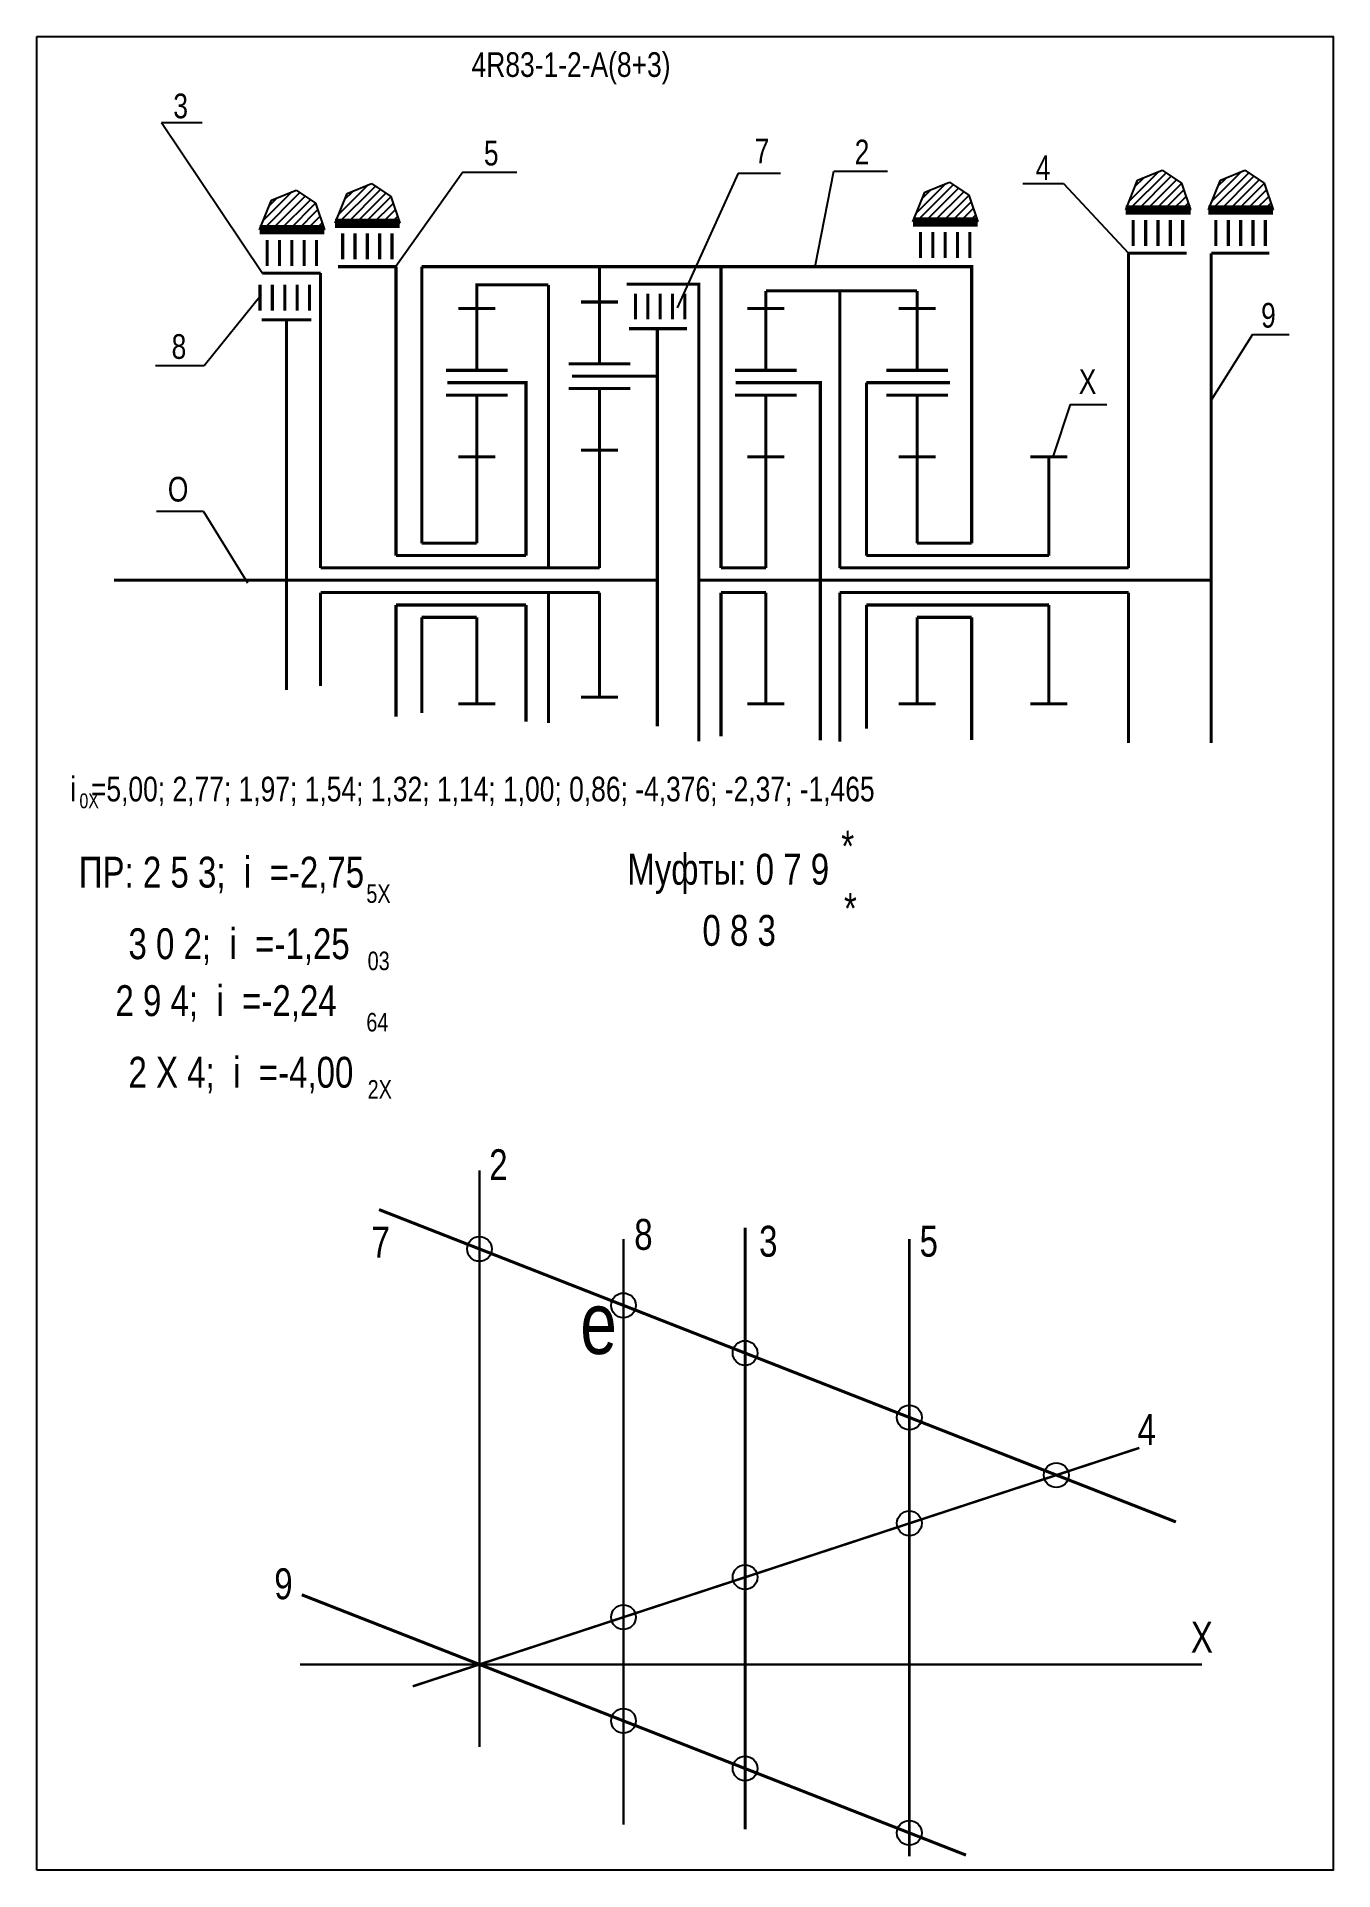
# Model space of a CAD drawing. Extents: x -352 to -142, y 153 to 450.
import ezdxf

# ---------------------------------------------------------------- set-up
doc = ezdxf.new("R2010")
doc.units = 0
doc.header["$LTSCALE"] = 15
doc.layers.get('0').update_dxf_attribs({"linetype": 'CONTINUOUS'})
doc.layers.add('DIM', color=92, linetype='CONTINUOUS')
doc.layers.add('MAIN', color=5, linetype='CONTINUOUS')
doc.styles.add('AMK', font='amk.shx', dxfattribs={"width": 0.8})

msp = doc.modelspace()

# ---------------------------------------------------------------- hatches: boundary and pattern name
at = {"layer": 'DIM'}
h = msp.add_hatch(dxfattribs=at)
h.set_pattern_fill('_USER', color=0, angle=45, style=0, pattern_type=0)
h.set_pattern_definition([(45, (76.1799, -3.8894), (-0.7071068, 0.7071068), [])])
h.paths.add_polyline_path([(-174.12, 426.63), (-176.06, 421.81), (-165.56, 421.81), (-167.01, 426.13), (-170.13, 428.25)])
h = msp.add_hatch(dxfattribs=at)
h.set_pattern_fill('_USER', color=0, angle=45, style=0, pattern_type=0)
h.set_pattern_definition([(45, (89.5681, -3.8894), (-0.7071068, 0.7071068), [])])
h.paths.add_polyline_path([(-160.73, 426.63), (-162.67, 421.81), (-152.18, 421.81), (-153.62, 426.13), (-156.74, 428.25)])
h = msp.add_hatch(dxfattribs=at)
h.set_pattern_fill('_USER', color=0, angle=45, style=0, pattern_type=0)
h.set_pattern_definition([(45, (-64.0984, -7.1099), (-0.7071068, 0.7071068), [])])
h.paths.add_polyline_path([(-314.39, 423.41), (-316.34, 418.59), (-305.84, 418.59), (-307.29, 422.91), (-310.41, 425.03)])
h = msp.add_hatch(dxfattribs=at)
h.set_pattern_fill('_USER', color=0, angle=45, style=0, pattern_type=0)
h.set_pattern_definition([(45, (-51.8729, -6.0566), (-0.7071068, 0.7071068), [])])
h.paths.add_polyline_path([(-302.17, 424.46), (-304.11, 419.64), (-293.62, 419.64), (-295.07, 423.96), (-298.18, 426.08)])
h = msp.add_hatch(dxfattribs=at)
h.set_pattern_fill('_USER', color=0, angle=45, style=0, pattern_type=0)
h.set_pattern_definition([(45, (41.7099, -5.8421), (-0.7071068, 0.7071068), [])])
h.paths.add_polyline_path([(-208.59, 424.68), (-210.53, 419.86), (-200.03, 419.86), (-201.48, 424.18), (-204.6, 426.29)])

# ---------------------------------------------------------------- linework, layer by layer
at = {"const_width": 0.4}
for points in [[(-280.72, 266.24), (-280.72, 172.82)], [(-257.4, 255.14), (-257.4, 160.27)], [(-211.1, 255.14), (-211.1, 155.11)], [(-291.52, 182.67), (-173.85, 221.29)]]:
    msp.add_lwpolyline(points, dxfattribs=at)
at = {"layer": 'DIM', "color": 0}
for p, q in [((-332.22, 435.95), (-325.65, 435.95)), ((-332.22, 435.95), (-315.87, 411.57)), ((-283.4, 427.9), (-294.24, 412.62)), ((-283.4, 427.9), (-274.67, 427.9)), ((-238.83, 427.77), (-248.68, 405.95)), ((-238.83, 427.77), (-231.96, 427.77)), ((-226.37, 412.62), (-223.34, 428.08)), ((-223.34, 428.08), (-214.61, 428.08)), ((-174.12, 426.63), (-170.13, 428.25)), ((-170.13, 428.25), (-167.01, 426.13)), ((-160.73, 426.63), (-156.74, 428.25)), ((-156.74, 428.25), (-153.62, 426.13)), ((-314.39, 423.41), (-310.41, 425.03)), ((-310.41, 425.03), (-307.29, 422.91)), ((-302.17, 424.46), (-298.18, 426.08)), ((-298.18, 426.08), (-295.07, 423.96)), ((-208.59, 424.68), (-204.6, 426.29)), ((-204.6, 426.29), (-201.48, 424.18)), ((-192.69, 426.09), (-186.12, 426.09)), ((-186.12, 426.09), (-175.59, 414.79)), ((-176.06, 421.81), (-174.12, 426.63)), ((-167.01, 426.13), (-165.56, 421.81)), ((-162.67, 421.81), (-160.73, 426.63)), ((-153.62, 426.13), (-152.18, 421.81)), ((-316.34, 418.59), (-314.39, 423.41)), ((-307.29, 422.91), (-305.84, 418.59)), ((-304.11, 419.64), (-302.17, 424.46)), ((-295.07, 423.96), (-293.62, 419.64)), ((-210.53, 419.86), (-208.59, 424.68)), ((-201.48, 424.18), (-200.03, 419.86)), ((-302.86, 419.45), (-295.95, 419.45)), ((-209.28, 419.67), (-202.36, 419.67)), ((-174.81, 421.62), (-167.89, 421.62)), ((-161.42, 421.62), (-154.51, 421.62)), ((-315.09, 418.4), (-308.17, 418.4)), ((-325.3, 396.6), (-316.07, 408.06)), ((-155.51, 401.64), (-162.21, 390.99)), ((-155.51, 401.64), (-149.6, 401.64)), ((-333.2, 396.6), (-325.3, 396.6)), ((-185.04, 390.28), (-187.86, 381.82)), ((-185.04, 390.28), (-179.13, 390.28)), ((-325.44, 372.96), (-333.04, 372.96)), ((-325.44, 372.96), (-318.3, 361.4))]:
    msp.add_line(p, q, dxfattribs=at)
for points, const_width in [([(-294.24, 412.62), (-294.24, 365.82)], 0.5), ([(-241.6, 412.62), (-290.06, 412.62)], 0.5), ([(-290.06, 412.62), (-290.06, 367.82)], 0.5), ([(-241.6, 412.62), (-241.6, 363.82)], 0.5), ([(-241.6, 412.62), (-201.01, 412.62), (-201.01, 367.82)], 0.5), ([(-175.59, 414.79), (-175.59, 363.82)], 0.5), ([(-162.21, 414.79), (-162.21, 361.82)], 0.5), ([(-306.46, 411.57), (-306.46, 363.82)], 0.5), ([(-281.15, 405.82), (-281.15, 409.66), (-269.55, 409.66)], 0.5), ([(-269.55, 409.66), (-269.55, 363.82)], 0.5), ([(-256.88, 409.78), (-245.21, 409.78), (-245.21, 335.71)], 0.5), ([(-209.84, 408.68), (-234.33, 408.68)], 0.5), ([(-222.36, 408.68), (-222.36, 363.82)], 0.5), ([(-316.01, 404.02), (-307.93, 404.02)], 0.5), ([(-311.97, 404.02), (-311.97, 344.03)], 0.5), ([(-256.51, 402.57), (-247.12, 402.57)], 0.5), ([(-251.91, 402.57), (-251.91, 338.18)], 0.5), ([(-285.4, 393.82), (-285.9, 393.82)], 0.5), ([(-276.02, 393.82), (-273.18, 393.82), (-273.18, 365.82)], 0.5), ([(-229.44, 393.82), (-225.52, 393.82), (-225.52, 335.9)], 0.5), ([(-218.04, 393.82), (-218.04, 365.82)], 0.5), ([(-306.46, 365.27), (-306.46, 363.82)], 0.5), ([(-294.24, 365.82), (-273.18, 365.82)], 0.5), ([(-290.06, 367.82), (-281.15, 367.82)], 0.5), ([(-218.04, 365.82), (-188.5, 365.82)], 0.5), ([(-209.84, 367.82), (-201.01, 367.82)], 0.5), ([(-306.46, 363.82), (-261.26, 363.82)], 0.5), ([(-295, 363.82), (-281.15, 363.82)], 0.5), ([(-241.6, 363.82), (-234.33, 363.82)], 0.5), ([(-222.36, 363.82), (-175.59, 363.82)], 0.5), ([(-339.9, 361.82), (-251.91, 361.82)], 0.5), ([(-306.46, 359.82), (-261.26, 359.82)], 0.5), ([(-306.46, 359.82), (-306.46, 344.68)], 0.5), ([(-295, 359.82), (-281.15, 359.82)], 0.5), ([(-269.55, 359.82), (-269.55, 338.72)], 0.5), ([(-245.21, 361.82), (-234.33, 361.82)], 0.5), ([(-241.6, 359.82), (-234.33, 359.82)], 0.5), ([(-241.6, 359.82), (-241.6, 336.55)], 0.5), ([(-234.33, 361.82), (-203.71, 361.82)], 0.5), ([(-234.33, 361.82), (-162.21, 361.82)], 0.5), ([(-222.36, 359.82), (-175.59, 359.82)], 0.5), ([(-222.36, 359.82), (-222.36, 335.69)], 0.5), ([(-175.59, 359.82), (-175.59, 335.47)], 0.5), ([(-162.21, 361.82), (-162.21, 335.47)], 0.5), ([(-294.24, 357.82), (-273.18, 357.82)], 0.5), ([(-294.24, 357.82), (-294.24, 339.75)], 0.5), ([(-273.18, 357.82), (-273.18, 338.9)], 0.5), ([(-218.04, 357.82), (-218.04, 337.76)], 0.5), ([(-218.04, 357.82), (-188.5, 357.82)], 0.5), ([(-290.06, 355.82), (-290.06, 340.32)], 0.5), ([(-290.06, 355.82), (-281.15, 355.82)], 0.5), ([(-209.84, 355.82), (-201.01, 355.82)], 0.5), ([(-201.01, 355.82), (-201.01, 335.94)], 0.5), ([(-167.93, 209.3), (-296.99, 259.89)], 0.5), ([(-237.7, 256.94), (-237.7, 159.48)], 0.5), ([(-201.92, 155.33), (-309.5, 197.5)], 0.5), ([(-309.78, 186.22), (-163.68, 186.22)], 0.4)]:
    msp.add_lwpolyline(points, dxfattribs=dict(at, const_width=const_width))
for centre in [(-280.72, 253.51), (-257.4, 244.37), (-237.7, 236.65), (-211.1, 226.22), (-187.29, 216.88), (-211.1, 209.07), (-237.7, 200.34), (-257.4, 193.87), (-257.4, 177.08), (-237.7, 169.36), (-211.1, 158.93)]:
    msp.add_circle(centre, 2, dxfattribs=at)
at = {"layer": 'MAIN'}
for points in [[(-352.43, 152.87), (-352.43, 449.87)], [(-352.43, 449.87), (-142.43, 449.87), (-142.43, 152.87), (-352.43, 152.87)]]:
    msp.add_lwpolyline(points, dxfattribs=at)
at = {"layer": 'MAIN', "color": 0}
for points, const_width in [([(-176.06, 421.81), (-165.56, 421.81)], 1.5), ([(-162.67, 421.81), (-152.18, 421.81)], 1.5), ([(-316.34, 418.59), (-305.84, 418.59)], 1.5), ([(-304.11, 419.64), (-293.62, 419.64)], 1.5), ([(-210.53, 419.86), (-200.03, 419.86)], 1.5), ([(-166.83, 420.16), (-166.83, 415.96)], 0.5), ([(-153.44, 420.16), (-153.44, 415.96)], 0.5), ([(-307.11, 416.94), (-307.11, 412.74)], 0.5), ([(-294.88, 417.99), (-294.88, 413.79)], 0.5), ([(-201.3, 418.21), (-201.3, 414.01)], 0.5), ([(-303.65, 412.62), (-294.24, 412.62)], 0.5), ([(-261.26, 406.89), (-261.26, 412.62)], 0.5), ([(-175.59, 414.79), (-166.18, 414.79)], 0.5), ([(-162.21, 414.79), (-152.79, 414.79)], 0.5), ([(-315.87, 411.57), (-306.46, 411.57)], 0.5), ([(-308.26, 409.71), (-308.26, 405.51)], 0.5), ([(-261.26, 406.89), (-264.26, 406.89)], 0.5), ([(-261.26, 396.89), (-261.26, 406.89)], 0.5), ([(-261.26, 406.89), (-258.26, 406.89)], 0.5), ([(-247.44, 408.26), (-247.44, 404.06)], 0.5), ([(-234.33, 405.82), (-234.33, 408.68)], 0.5), ([(-209.84, 395.82), (-209.84, 408.68)], 0.5), ([(-281.15, 405.82), (-284.15, 405.82)], 0.5), ([(-281.15, 395.82), (-281.15, 405.82)], 0.5), ([(-281.15, 405.82), (-278.15, 405.82)], 0.5), ([(-234.33, 405.82), (-237.33, 405.82)], 0.5), ([(-234.33, 395.82), (-234.33, 405.82)], 0.5), ([(-234.33, 405.82), (-231.33, 405.82)], 0.5), ([(-209.84, 405.82), (-212.84, 405.82)], 0.5), ([(-209.84, 405.82), (-206.84, 405.82)], 0.5), ([(-251.91, 394.89), (-265.72, 394.89)], 0.5), ([(-281.15, 391.82), (-286.15, 391.82)], 0.5), ([(-276.02, 393.82), (-285.4, 393.82)], 0.5), ([(-281.15, 381.82), (-281.15, 391.82), (-276.15, 391.82)], 0.5), ([(-261.26, 392.89), (-266.26, 392.89)], 0.5), ([(-261.26, 382.89), (-261.26, 392.89), (-256.26, 392.89)], 0.5), ([(-234.33, 391.82), (-239.33, 391.82)], 0.5), ([(-229.44, 393.82), (-239.21, 393.82)], 0.5), ([(-234.33, 381.82), (-234.33, 391.82), (-229.33, 391.82)], 0.5), ([(-204.49, 393.82), (-218.04, 393.82)], 0.5), ([(-209.84, 391.82), (-214.84, 391.82)], 0.5), ([(-209.84, 381.82), (-209.84, 391.82), (-204.84, 391.82)], 0.5), ([(-261.26, 382.89), (-264.26, 382.89)], 0.5), ([(-261.26, 363.82), (-261.26, 382.89)], 0.5), ([(-261.26, 382.89), (-258.26, 382.89)], 0.5), ([(-281.15, 381.82), (-284.15, 381.82)], 0.5), ([(-281.15, 367.82), (-281.15, 381.82)], 0.5), ([(-281.15, 381.82), (-278.15, 381.82)], 0.5), ([(-234.33, 381.82), (-237.33, 381.82)], 0.5), ([(-234.33, 363.82), (-234.33, 381.82)], 0.5), ([(-234.33, 381.82), (-231.33, 381.82)], 0.5), ([(-209.84, 381.82), (-212.84, 381.82)], 0.5), ([(-209.84, 367.82), (-209.84, 381.82)], 0.5), ([(-209.84, 381.82), (-206.84, 381.82)], 0.5), ([(-188.5, 381.82), (-191.5, 381.82)], 0.5), ([(-188.5, 381.82), (-185.5, 381.82)], 0.5), ([(-188.5, 365.82), (-188.5, 381.82)], 0.5), ([(-261.26, 359.82), (-261.26, 342.89)], 0.5), ([(-234.33, 359.82), (-234.33, 341.82)], 0.5), ([(-188.5, 357.82), (-188.5, 341.82)], 0.5), ([(-281.15, 355.82), (-281.15, 341.82)], 0.5), ([(-209.84, 355.82), (-209.84, 341.82)], 0.5), ([(-281.15, 341.82), (-284.15, 341.82)], 0.5), ([(-281.15, 341.82), (-278.15, 341.82)], 0.5), ([(-261.26, 342.89), (-264.26, 342.89)], 0.5), ([(-261.26, 342.89), (-258.26, 342.89)], 0.5), ([(-234.33, 341.82), (-237.33, 341.82)], 0.5), ([(-234.33, 341.82), (-231.33, 341.82)], 0.5), ([(-209.84, 341.82), (-212.84, 341.82)], 0.5), ([(-209.84, 341.82), (-206.84, 341.82)], 0.5), ([(-188.5, 341.82), (-191.5, 341.82)], 0.5), ([(-188.5, 341.82), (-185.5, 341.82)], 0.5)]:
    msp.add_lwpolyline(points, dxfattribs=dict(at, const_width=const_width))
for points in [[(-174.83, 420.16, 0.5, 0.5, 0), (-174.83, 415.96, 0.5, 0.5, 0)], [(-172.83, 420.16, 0.5, 0.5, 0), (-172.83, 415.96, 0.5, 0.5, 0)], [(-170.83, 420.16, 0.5, 0.5, 0), (-170.83, 415.96, 0.5, 0.5, 0)], [(-168.83, 420.16, 0.5, 0.5, 0), (-168.83, 415.96, 0.5, 0.5, 0)], [(-161.44, 420.16, 0.5, 0.5, 0), (-161.44, 415.96, 0.5, 0.5, 0)], [(-159.44, 420.16, 0.5, 0.5, 0), (-159.44, 415.96, 0.5, 0.5, 0)], [(-157.44, 420.16, 0.5, 0.5, 0), (-157.44, 415.96, 0.5, 0.5, 0)], [(-155.44, 420.16, 0.5, 0.5, 0), (-155.44, 415.96, 0.5, 0.5, 0)], [(-315.11, 416.94, 0.5, 0.5, 0), (-315.11, 412.74, 0.5, 0.5, 0)], [(-313.11, 416.94, 0.5, 0.5, 0), (-313.11, 412.74, 0.5, 0.5, 0)], [(-311.11, 416.94, 0.5, 0.5, 0), (-311.11, 412.74, 0.5, 0.5, 0)], [(-309.11, 416.94, 0.5, 0.5, 0), (-309.11, 412.74, 0.5, 0.5, 0)], [(-302.88, 417.99, 0.5, 0.5, 0), (-302.88, 413.79, 0.5, 0.5, 0)], [(-300.88, 417.99, 0.5, 0.5, 0), (-300.88, 413.79, 0.5, 0.5, 0)], [(-298.88, 417.99, 0.5, 0.5, 0), (-298.88, 413.79, 0.5, 0.5, 0)], [(-296.88, 417.99, 0.5, 0.5, 0), (-296.88, 413.79, 0.5, 0.5, 0)], [(-209.3, 418.21, 0.5, 0.5, 0), (-209.3, 414.01, 0.5, 0.5, 0)], [(-207.3, 418.21, 0.5, 0.5, 0), (-207.3, 414.01, 0.5, 0.5, 0)], [(-205.3, 418.21, 0.5, 0.5, 0), (-205.3, 414.01, 0.5, 0.5, 0)], [(-203.3, 418.21, 0.5, 0.5, 0), (-203.3, 414.01, 0.5, 0.5, 0)], [(-316.26, 409.71, 0.5, 0.5, 0), (-316.26, 405.51, 0.5, 0.5, 0)], [(-314.26, 409.71, 0.5, 0.5, 0), (-314.26, 405.51, 0.5, 0.5, 0)], [(-312.26, 409.71, 0.5, 0.5, 0), (-312.26, 405.51, 0.5, 0.5, 0)], [(-310.26, 409.71, 0.5, 0.5, 0), (-310.26, 405.51, 0.5, 0.5, 0)], [(-255.44, 408.26, 0.5, 0.5, 0), (-255.44, 404.06, 0.5, 0.5, 0)], [(-253.44, 408.26, 0.5, 0.5, 0), (-253.44, 404.06, 0.5, 0.5, 0)], [(-251.44, 408.26, 0.5, 0.5, 0), (-251.44, 404.06, 0.5, 0.5, 0)], [(-249.44, 408.26, 0.5, 0.5, 0), (-249.44, 404.06, 0.5, 0.5, 0)], [(-276.15, 395.82, 0.5, 0.5, 0), (-286.15, 395.82, 0.5, 0.5, 0)], [(-256.26, 396.89, 0.5, 0.5, 0), (-266.26, 396.89, 0.5, 0.5, 0)], [(-229.33, 395.82, 0.5, 0.5, 0), (-239.33, 395.82, 0.5, 0.5, 0)], [(-204.84, 395.82, 0.5, 0.5, 0), (-214.84, 395.82, 0.5, 0.5, 0)]]:
    msp.add_lwpolyline(points, format="xyseb", dxfattribs=at)

# ---------------------------------------------------------------- texts
at = {"layer": 'DIM', "color": 0, "style": 'AMK', "width": 0.8}
for s, height, p in [('4R83-1-2-A(8+3)', 4, (-282, 443.35)), ('3', 4, (-330.3, 436.65)), ('5', 4, (-280, 429.01)), ('7', 4, (-236.15, 429.34)), ('2', 4, (-219.95, 429.19)), ('4', 4, (-190.63, 426.66)), ('9', 4, (-154.13, 402.74)), ('8', 4, (-330.58, 397.68)), ('X', 4, (-183.66, 392.01)), ('O', 4, (-331.19, 374.57)), ('i  =5,00; 2,77; 1,97; 1,54; 1,32; 1,14; 1,00; 0,86; -4,376; -2,37; -1,465', 4, (-346.97, 326)), ('0X', 2.4, (-345.5, 324.9)), ('*', 5, (-222.12, 316.25)), (' ПР: 2 5 3;  i  =-2,75', 5, (-347.1, 312.04)), ('Муфты: 0 7 9', 5, (-256.78, 312.52)), ('5X', 3, (-299.04, 309.56)), ('*', 5, (-221.69, 306.18)), ('       0 8 3', 5, (-255.01, 302.61)), ('    3 0 2;  i  =-1,25', 5, (-343.51, 300.45)), ('03', 3, (-298.83, 298.67)), ('     2 9 4;  i  =-2,24', 5, (-347.1, 291.23)), ('64', 3, (-299.04, 288.74)), ('    2 X 4;  i  =-4,00', 5, (-343.51, 279.63)), ('2X', 3, (-298.83, 277.86)), ('2', 5, (-279.14, 264.66)), ('8', 5, (-255.65, 253.37)), ('7', 5, (-298.21, 252.12)), ('3', 5, (-235.43, 252.26)), ('5', 5, (-209.44, 252.26)), ('e', 10, (-264.4, 236.5)), ('4', 5, (-174.15, 221.76)), ('9', 5, (-313.95, 196.78)), ('X', 5, (-165.5, 188.14))]:
    msp.add_text(s, height=height, dxfattribs=at).set_placement(p)

doc.saveas('drawing.dxf')
